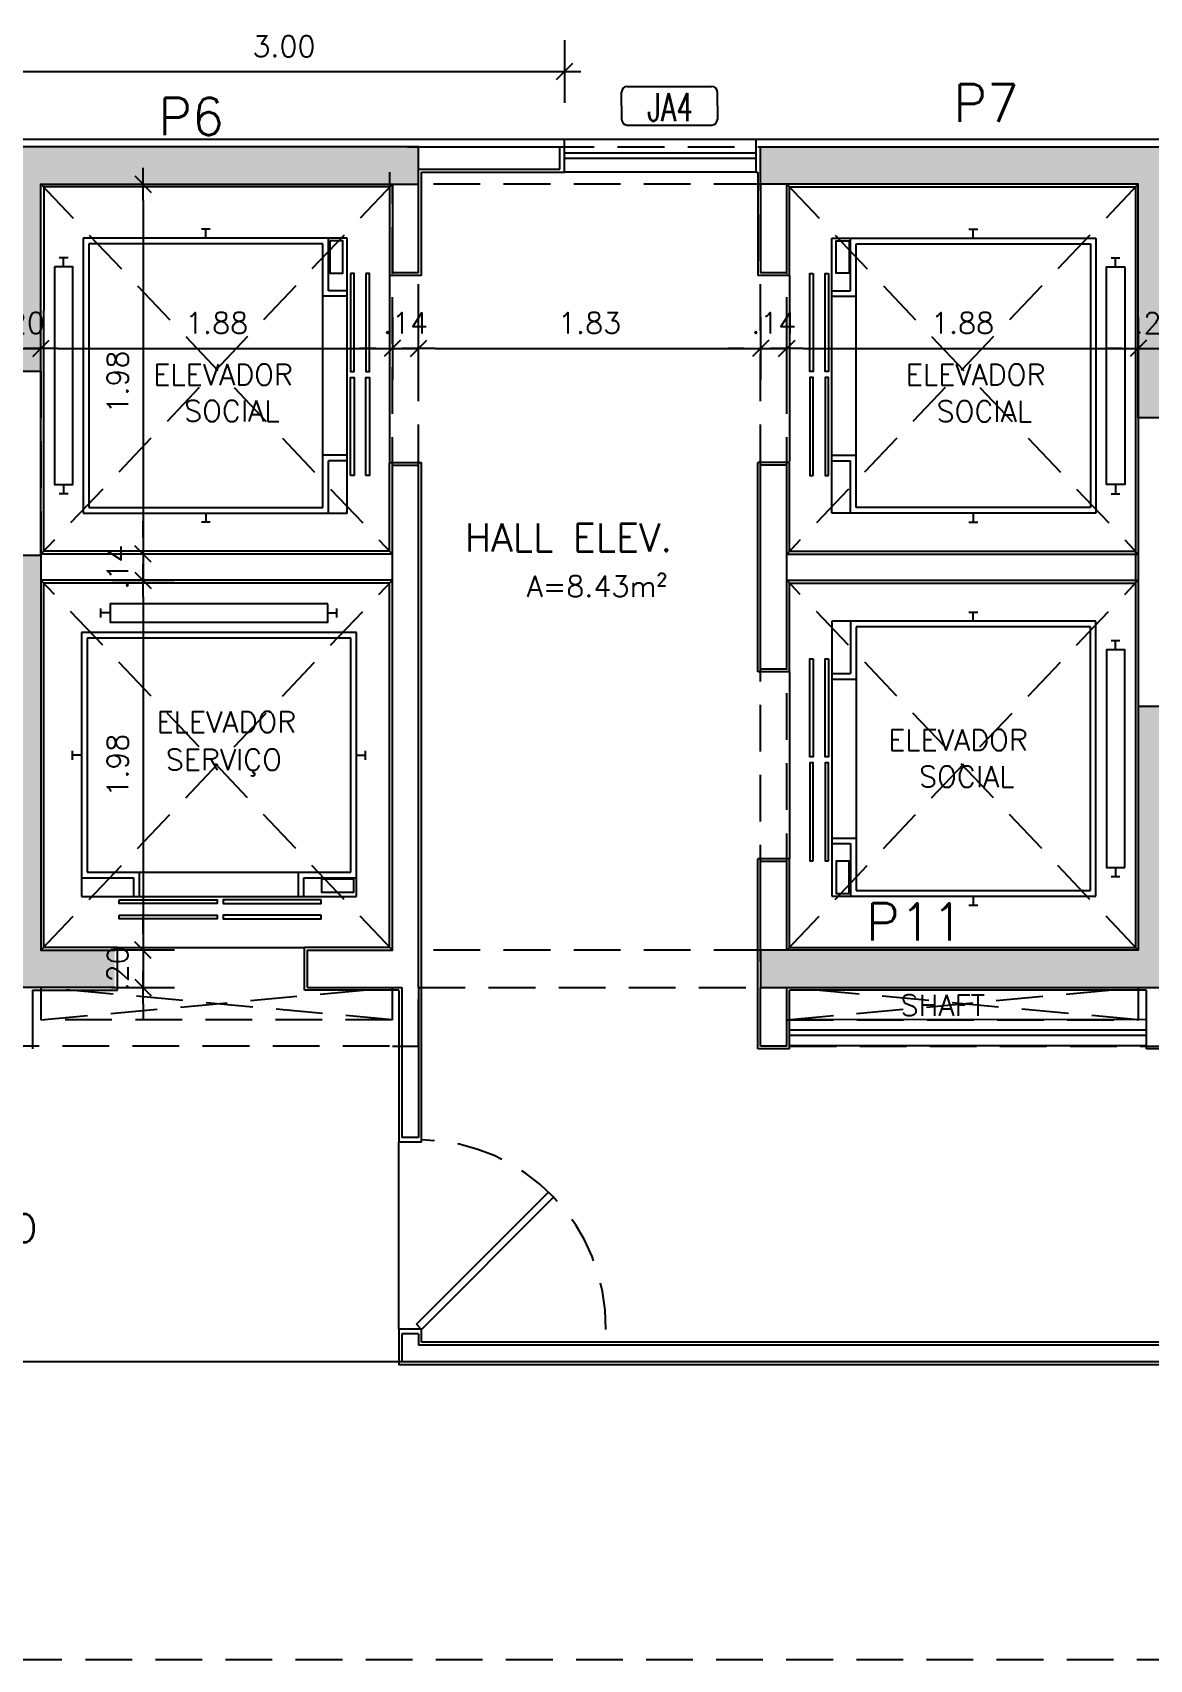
# Model space of a CAD drawing. Header units: millimetres. Extents: x 963.8 to 1035.8, y -131.7 to -87.
# Drawn here: x 1008.16 to 1014.13, y -106.36 to -97.65 of the extents above; entities that cross this region are included whole.
import ezdxf
from ezdxf.enums import TextEntityAlignment as Align

# ---------------------------------------------------------------- set-up
doc = ezdxf.new("R2010")
doc.units = ezdxf.units.MM
doc.linetypes.add('DASHED2', pattern=[0.375, 0.25, -0.125])
doc.linetypes.add('HIDDEN', pattern=[0.375, 0.25, -0.125])
for name, color, linetype in [('COTA', 11, 'Continuous'), ('ESQUADRIA', 2, 'Continuous'), ('ESQUADRIA CT', 2, 'Continuous'), ('HACHURA 1', 8, 'Continuous'), ('HACHURIA', 11, 'Continuous'), ('INDICACOES', 2, 'Continuous'), ('MOBILIA 2', 11, 'Continuous'), ('PAREDE', 7, 'Continuous'), ('PILAR', 21, 'Continuous'), ('PISO', 1, 'Continuous'), ('PROJECAO', 1, 'DASHED2'), ('TEXTO 1', 3, 'Continuous'), ('TEXTO 2', 2, 'Continuous')]:
    doc.layers.add(name, color=color, linetype=linetype)
doc.styles.add('ROMANS', font='romans.shx')
doc.dimstyles.new('Copy of TICK75', dxfattribs={"dimtxt": 0.1125, "dimasz": 0.088, "dimexe": 0.18, "dimexo": 0.0625, "dimgap": 0.079, "dimtad": 1, "dimrnd": 0.005, "dimzin": 4, "dimdsep": 46, "dimtxsty": 'ROMANS', "dimblk1": 'TICK', "dimblk2": 'TICK', "dimsah": 1, "dimcen": 0.09, "dimse1": 1, "dimse2": 1, "dimclrd": 256, "dimclrt": 2, "dimaunit": 1, "dimadec": 0, "dimazin": 0, "dimtfac": 1, "dimtix": 1, "dimtmove": 2, "dimatfit": 3, "dimldrblk": 'TICK', "dimfxl": 1, "dimtolj": 1, "dimtzin": 0, "dimlwd": -1, "dimarcsym": 0})
pattern_1 = [(228.0128, (-931.564318, 111.74923), (-1.42240120861, -1.60020196627), [0.02392047, -2.368135]), (184.9697, (-931.5803205, 111.7314506), (2.13360345143, 0.17779874528), [0.04104835, -4.06378]), (132.5104, (-931.621214, 111.727895), (1.77799870628, -1.95580191047), [0.02894374, -2.865429]), (267.2737, (-931.6905565, 111.683445), (0.17779922796, 3.555998855736), [0.03738035, -3.700648]), (292.8337, (-931.6923345, 111.646107), (-0.889002523885, 2.1336012131), [0.03665438, -3.628786]), (357.2737, (-931.6781105, 111.612325), (-3.555998855736, 0.17779922796), [0.03738035, -3.700648]), (37.6942, (-931.6407725, 111.6105466), (-2.311401460287, -1.77799841499), [0.04943358, -4.893917]), (72.2553, (-931.6016565, 111.6407726), (1.244602489583, 3.911601134423), [0.0466704, -4.620371]), (121.4296, (-931.5874325, 111.685223), (-1.42240036647, 2.3113972812), [0.03750691, -3.713185]), (175.2364, (-931.60699, 111.717227), (1.95579846371, -0.1777983314), [0.04281991, -2.098173]), (222.3974, (-931.6496625, 111.7207826), (-2.133600064207, -1.955797455545), [0.05537546, -5.482176]), (138.8141, (-931.514534, 111.681667), (-1.2445992072, 1.066798359), [0.01890035, -1.871142]), (171.4692, (-931.5287585, 111.694113), (2.31139647169, -0.355600896), [0.03595774, -3.559822]), (225, (-931.56432, 111.69945), (-4e-17, -0.177799879), [0.02514463, -0.2263023]), (203.1986, (-931.576764, 111.720783), (0.8890029978, 0.3556015592), [0.01354087, -1.340542]), (291.8014, (-931.58921, 111.71545), (-0.1778001247, 0.5334003436), [0.01914962, -0.938336]), (30.9638, (-931.5821, 111.69767), (0.5333994368, 0.3556002771), [0.0311024, -1.005641]), (161.5651, (-931.55543, 111.71367), (0.3556001623, -0.1777997356), [0.02249009, -0.539763]), (16.3895, (-931.692334, 111.715449), (1.77800098098, 0.5333988905), [0.03150616, -3.119116]), (70.3462, (-931.662108, 111.724339), (-0.7111980182, -1.9557972342), [0.02643193, -2.616754]), (293.1986, (-931.555428, 111.74923), (-0.3556015592, 0.8890029978), [0.0270816, -1.327004]), (343.6105, (-931.54476, 111.724339), (-1.77800098098, 0.5333988905), [0.03150616, -3.119116]), (339.444, (-931.692334, 111.605213), (-0.8890011035, 0.35559956852), [0.03038245, -1.488739]), (294.7751, (-931.663886, 111.594545), (-0.88899792825, 1.95579909183), [0.02545704, -2.520252]), (66.8014, (-931.55365, 111.57143), (0.3556015592, 0.8890029978), [0.0270816, -1.327004]), (17.354, (-931.542982, 111.596323), (-2.31140012473, -0.71119892729), [0.02980481, -2.950668]), (69.444, (-931.640772, 111.57143), (-0.35559956852, -0.8890011035), [0.01519126, -1.503936]), (101.3099, (-931.56432, 111.57143), (-0.1777991224, 0.7111977223), [0.00906605, -0.89754]), (165.9638, (-931.566096, 111.58032), (0.5334003748, -0.1777996923), [0.03665438, -0.6964335]), (186.009, (-931.6016565, 111.589211), (1.77799737811, 0.1777995848), [0.03396869, -3.362898]), (303.6901, (-931.5821, 111.681667), (-0.177800061, 0.355599657), [0.02564268, -0.6154246]), (353.1572, (-931.5678745, 111.6603306), (3.022601249965, -0.355601592616), [0.04476899, -4.43212]), (60.9454, (-931.523424, 111.654997), (-0.7111983456, -1.24459703276), [0.01830556, -1.812258]), (90, (-931.51453, 111.671), (-0.1778, 0.1778), [0.010668, -0.167132]), (120.2564, (-931.605212, 111.594545), (0.71119849268, -1.24459937227), [0.02470069, -2.445373]), (48.0128, (-931.617658, 111.61588), (1.42240120861, 1.60020196627), [0.04784101, -2.344216]), (0, (-931.58565, 111.65144), (0.1778, 0.1778), [0.046228, -0.131572]), (325.3048, (-931.539426, 111.651441), (-1.77799691937, 1.24460011833), [0.0281127, -2.783151]), (254.0546, (-931.516312, 111.635439), (-0.1778004536, -0.7112016942), [0.02588803, -1.268519]), (207.646, (-931.5234245, 111.6105466), (-3.37819881343, -1.77800111823), [0.04215015, -4.172875]), (175.4261, (-931.5607625, 111.5909886), (-2.31140053233, 0.177799139785), [0.04459203, -4.414606]), (175.4261, (-931.5607625, 111.5909886), (-2.31140053233, 0.177799139785), [0.04459203, -4.414606])]

# ---------------------------------------------------------------- blocks, each defined once
blk = doc.blocks.new('IND ESQUADRIAS')
for p, q in [((-0.2564, 0.103), (-0.2564, 0.1762)), ((-0.2266, 0.206), (0.2266, 0.206)), ((0.2564, 0.103), (0.2564, 0.1762)), ((-0.2564, 0.103), (-0.2564, 0.0298)), ((0.2564, 0.103), (0.2564, 0.0298)), ((-0.2266, 0), (0.2266, 0))]:
    blk.add_line(p, q)
for centre, start, end in [((-0.2266, 0.1762), 90, 180), ((0.2266, 0.1762), 0, 90), ((-0.2266, 0.0298), 180, 270), ((0.2266, 0.0298), 270, 0)]:
    blk.add_arc(centre, 0.0298, start, end)
at = {"linetype": 'ByBlock', "style": 'ROMANS', "width": 0.7}
blk.add_attdef('P01', text='', height=0.15, dxfattribs=at).set_placement((0.0041, -0.0248), align=Align.BOTTOM_CENTER)
blk = doc.blocks.new('TICK')
at = {"layer": 'COTA'}
for p, q in [((0, 1.908), (0, -1.908)), ((-1, 0), (1, 0))]:
    blk.add_line(p, q, dxfattribs=at)
at = {"layer": 'COTA', "color": 2}
blk.add_line((0.5, 0.5), (-0.5, -0.5), dxfattribs=at)
blk = doc.blocks.new('*D125')
at = {"layer": 'COTA'}
blk.add_line((1008.0912, -97.8627), (1010.9152, -97.8627), dxfattribs=at)
at = {"layer": 'Defpoints', "color": 0}
for p in [(1011.0032, -97.8627), (1008.0032, -98.2651), (1011.0032, -98.2251)]:
    blk.add_point(p, dxfattribs=at)
at = {"layer": 'COTA', "xscale": 0.08800000000000001, "yscale": 0.08800000000000001, "zscale": 0.08800000000000001, "rotation": 180}
blk.add_blockref('TICK', (1008.0032, -97.8627), dxfattribs=at)
at = {"layer": 'COTA', "xscale": 0.08800000000000001, "yscale": 0.08800000000000001, "zscale": 0.08800000000000001}
blk.add_blockref('TICK', (1011.0032, -97.8627), dxfattribs=at)
at = {"layer": 'COTA', "color": 2, "insert": (1009.5032, -97.7275), "char_height": 0.1125, "attachment_point": 5, "style": 'ROMANS'}
blk.add_mtext('\\A1;3.00', dxfattribs=at)
blk = doc.blocks.new('*D104')
at = {"layer": 'COTA'}
for p, q in [((1008.7491, -102.4755), (1008.7491, -102.3875)), ((1008.7491, -102.5635), (1008.7491, -102.7635)), ((1008.7491, -102.8515), (1008.7491, -102.9395))]:
    blk.add_line(p, q, dxfattribs=at)
at = {"layer": 'Defpoints', "color": 0}
for p in [(1010.0832, -102.5635), (1008.5982, -102.7635), (1008.7491, -102.7635)]:
    blk.add_point(p, dxfattribs=at)
at = {"layer": 'COTA', "xscale": 0.08800000000000001, "yscale": 0.08800000000000001, "zscale": 0.08800000000000001}
for p, rotation in [((1008.7491, -102.5635), 270), ((1008.7491, -102.7635), 90)]:
    blk.add_blockref('TICK', p, dxfattribs=dict(at, rotation=rotation))
at = {"layer": 'COTA', "color": 2, "insert": (1008.6138, -102.6635), "char_height": 0.1125, "attachment_point": 5, "rotation": 90, "style": 'ROMANS'}
blk.add_mtext('\\A1;.20', dxfattribs=at)
blk = doc.blocks.new('*D103')
at = {"layer": 'COTA'}
blk.add_line((1008.7491, -100.6723), (1008.7491, -102.4755), dxfattribs=at)
at = {"layer": 'Defpoints', "color": 0}
for p in [(1010.0832, -100.5843), (1008.7491, -102.5635), (1010.0832, -102.5635)]:
    blk.add_point(p, dxfattribs=at)
at = {"layer": 'COTA', "xscale": 0.08800000000000001, "yscale": 0.08800000000000001, "zscale": 0.08800000000000001}
for p, rotation in [((1008.7491, -100.5843), 90), ((1008.7491, -102.5635), 270)]:
    blk.add_blockref('TICK', p, dxfattribs=dict(at, rotation=rotation))
at = {"layer": 'COTA', "color": 2, "insert": (1008.6138, -101.5739), "char_height": 0.1125, "attachment_point": 5, "rotation": 90, "style": 'ROMANS'}
blk.add_mtext('\\A1;1.98', dxfattribs=at)
blk = doc.blocks.new('*D102')
at = {"layer": 'COTA'}
for p, q in [((1008.7491, -100.3563), (1008.7491, -100.2683)), ((1008.7491, -100.4443), (1008.7491, -100.5843)), ((1008.7491, -100.6723), (1008.7491, -100.7603))]:
    blk.add_line(p, q, dxfattribs=at)
at = {"layer": 'Defpoints', "color": 0}
for p in [(1008.2032, -100.4443), (1008.7491, -100.5843), (1010.0832, -100.5843)]:
    blk.add_point(p, dxfattribs=at)
at = {"layer": 'COTA', "xscale": 0.08800000000000001, "yscale": 0.08800000000000001, "zscale": 0.08800000000000001}
for p, rotation in [((1008.7491, -100.4443), 270), ((1008.7491, -100.5843), 90)]:
    blk.add_blockref('TICK', p, dxfattribs=dict(at, rotation=rotation))
at = {"layer": 'COTA', "color": 2, "insert": (1008.6138, -100.5143), "char_height": 0.1125, "attachment_point": 5, "rotation": 90, "style": 'ROMANS'}
blk.add_mtext('\\A1;.14', dxfattribs=at)
blk = doc.blocks.new('*D43')
at = {"layer": 'COTA'}
blk.add_line((1008.7491, -98.5531), (1008.7491, -100.3563), dxfattribs=at)
at = {"layer": 'Defpoints', "color": 0}
for p in [(1008.2032, -98.4651), (1008.2032, -100.4443), (1008.7491, -100.4443)]:
    blk.add_point(p, dxfattribs=at)
at = {"layer": 'COTA', "xscale": 0.08800000000000001, "yscale": 0.08800000000000001, "zscale": 0.08800000000000001}
for p, rotation in [((1008.7491, -98.4651), 90), ((1008.7491, -100.4443), 270)]:
    blk.add_blockref('TICK', p, dxfattribs=dict(at, rotation=rotation))
at = {"layer": 'COTA', "color": 2, "insert": (1008.6138, -99.5241), "char_height": 0.1125, "attachment_point": 5, "rotation": 90, "style": 'ROMANS'}
blk.add_mtext('\\A1;1.98', dxfattribs=at)
blk = doc.blocks.new('*D82')
at = {"layer": 'COTA'}
for p, q in [((1013.9852, -99.3439), (1013.8972, -99.3439)), ((1014.0732, -99.3439), (1014.2732, -99.3439)), ((1014.3612, -99.3439), (1014.4492, -99.3439))]:
    blk.add_line(p, q, dxfattribs=at)
at = {"layer": 'Defpoints', "color": 0}
for p in [(1014.2732, -98.2651), (1014.0732, -98.4651), (1014.2732, -99.3439)]:
    blk.add_point(p, dxfattribs=at)
at = {"layer": 'COTA', "xscale": 0.08800000000000001, "yscale": 0.08800000000000001, "zscale": 0.08800000000000001}
blk.add_blockref('TICK', (1014.0732, -99.3439), dxfattribs=at)
at = {"layer": 'COTA', "xscale": 0.08800000000000001, "yscale": 0.08800000000000001, "zscale": 0.08800000000000001, "rotation": 180}
blk.add_blockref('TICK', (1014.2732, -99.3439), dxfattribs=at)
at = {"layer": 'COTA', "color": 2, "insert": (1014.1732, -99.2086), "char_height": 0.1125, "attachment_point": 5, "style": 'ROMANS'}
blk.add_mtext('\\A1;.20', dxfattribs=at)
blk = doc.blocks.new('*D81')
at = {"layer": 'COTA'}
blk.add_line((1012.2812, -99.3439), (1013.9852, -99.3439), dxfattribs=at)
at = {"layer": 'Defpoints', "color": 0}
for p in [(1014.0732, -98.4651), (1012.1932, -98.9393), (1014.0732, -99.3439)]:
    blk.add_point(p, dxfattribs=at)
at = {"layer": 'COTA', "xscale": 0.08800000000000001, "yscale": 0.08800000000000001, "zscale": 0.08800000000000001, "rotation": 180}
blk.add_blockref('TICK', (1012.1932, -99.3439), dxfattribs=at)
at = {"layer": 'COTA', "xscale": 0.08800000000000001, "yscale": 0.08800000000000001, "zscale": 0.08800000000000001}
blk.add_blockref('TICK', (1014.0732, -99.3439), dxfattribs=at)
at = {"layer": 'COTA', "color": 2, "insert": (1013.1332, -99.2086), "char_height": 0.1125, "attachment_point": 5, "style": 'ROMANS'}
blk.add_mtext('\\A1;1.88', dxfattribs=at)
blk = doc.blocks.new('*D80')
at = {"layer": 'COTA'}
for p, q in [((1011.9652, -99.3439), (1011.8772, -99.3439)), ((1012.0532, -99.3439), (1012.1932, -99.3439)), ((1012.2812, -99.3439), (1012.3692, -99.3439))]:
    blk.add_line(p, q, dxfattribs=at)
at = {"layer": 'Defpoints', "color": 0}
for p in [(1012.0532, -98.9393), (1012.1932, -98.9393), (1012.1932, -99.3439)]:
    blk.add_point(p, dxfattribs=at)
at = {"layer": 'COTA', "xscale": 0.08800000000000001, "yscale": 0.08800000000000001, "zscale": 0.08800000000000001}
blk.add_blockref('TICK', (1012.0532, -99.3439), dxfattribs=at)
at = {"layer": 'COTA', "xscale": 0.08800000000000001, "yscale": 0.08800000000000001, "zscale": 0.08800000000000001, "rotation": 180}
blk.add_blockref('TICK', (1012.1932, -99.3439), dxfattribs=at)
at = {"layer": 'COTA', "color": 2, "insert": (1012.1232, -99.2086), "char_height": 0.1125, "attachment_point": 5, "style": 'ROMANS'}
blk.add_mtext('\\A1;.14', dxfattribs=at)
blk = doc.blocks.new('*D79')
at = {"layer": 'COTA'}
blk.add_line((1010.3112, -99.3439), (1011.9652, -99.3439), dxfattribs=at)
at = {"layer": 'Defpoints', "color": 0}
for p in [(1010.2232, -98.9393), (1012.0532, -98.9393), (1012.0532, -99.3439)]:
    blk.add_point(p, dxfattribs=at)
at = {"layer": 'COTA', "xscale": 0.08800000000000001, "yscale": 0.08800000000000001, "zscale": 0.08800000000000001, "rotation": 180}
blk.add_blockref('TICK', (1010.2232, -99.3439), dxfattribs=at)
at = {"layer": 'COTA', "xscale": 0.08800000000000001, "yscale": 0.08800000000000001, "zscale": 0.08800000000000001}
blk.add_blockref('TICK', (1012.0532, -99.3439), dxfattribs=at)
at = {"layer": 'COTA', "color": 2, "insert": (1011.1382, -99.2086), "char_height": 0.1125, "attachment_point": 5, "style": 'ROMANS'}
blk.add_mtext('\\A1;1.83', dxfattribs=at)
blk = doc.blocks.new('*D78')
at = {"layer": 'COTA'}
for p, q in [((1009.9952, -99.3439), (1009.9072, -99.3439)), ((1010.0832, -99.3439), (1010.2232, -99.3439)), ((1010.3112, -99.3439), (1010.3992, -99.3439))]:
    blk.add_line(p, q, dxfattribs=at)
at = {"layer": 'Defpoints', "color": 0}
for p in [(1010.0832, -98.9393), (1010.2232, -98.9393), (1010.2232, -99.3439)]:
    blk.add_point(p, dxfattribs=at)
at = {"layer": 'COTA', "xscale": 0.08800000000000001, "yscale": 0.08800000000000001, "zscale": 0.08800000000000001}
blk.add_blockref('TICK', (1010.0832, -99.3439), dxfattribs=at)
at = {"layer": 'COTA', "xscale": 0.08800000000000001, "yscale": 0.08800000000000001, "zscale": 0.08800000000000001, "rotation": 180}
blk.add_blockref('TICK', (1010.2232, -99.3439), dxfattribs=at)
at = {"layer": 'COTA', "color": 2, "insert": (1010.1532, -99.2086), "char_height": 0.1125, "attachment_point": 5, "style": 'ROMANS'}
blk.add_mtext('\\A1;.14', dxfattribs=at)
blk = doc.blocks.new('*D77')
at = {"layer": 'COTA'}
blk.add_line((1008.2912, -99.3439), (1009.9952, -99.3439), dxfattribs=at)
at = {"layer": 'Defpoints', "color": 0}
for p in [(1008.2032, -98.4651), (1010.0832, -98.9393), (1010.0832, -99.3439)]:
    blk.add_point(p, dxfattribs=at)
at = {"layer": 'COTA', "xscale": 0.08800000000000001, "yscale": 0.08800000000000001, "zscale": 0.08800000000000001, "rotation": 180}
blk.add_blockref('TICK', (1008.2032, -99.3439), dxfattribs=at)
at = {"layer": 'COTA', "xscale": 0.08800000000000001, "yscale": 0.08800000000000001, "zscale": 0.08800000000000001}
blk.add_blockref('TICK', (1010.0832, -99.3439), dxfattribs=at)
at = {"layer": 'COTA', "color": 2, "insert": (1009.1432, -99.2086), "char_height": 0.1125, "attachment_point": 5, "style": 'ROMANS'}
blk.add_mtext('\\A1;1.88', dxfattribs=at)
blk = doc.blocks.new('*D76')
at = {"layer": 'COTA'}
for p, q in [((1007.9152, -99.3439), (1007.8272, -99.3439)), ((1008.0032, -99.3439), (1008.2032, -99.3439)), ((1008.2912, -99.3439), (1008.3792, -99.3439))]:
    blk.add_line(p, q, dxfattribs=at)
at = {"layer": 'Defpoints', "color": 0}
for p in [(1008.0032, -98.2651), (1008.2032, -98.4651), (1008.2032, -99.3439)]:
    blk.add_point(p, dxfattribs=at)
at = {"layer": 'COTA', "xscale": 0.08800000000000001, "yscale": 0.08800000000000001, "zscale": 0.08800000000000001}
blk.add_blockref('TICK', (1008.0032, -99.3439), dxfattribs=at)
at = {"layer": 'COTA', "xscale": 0.08800000000000001, "yscale": 0.08800000000000001, "zscale": 0.08800000000000001, "rotation": 180}
blk.add_blockref('TICK', (1008.2032, -99.3439), dxfattribs=at)
at = {"layer": 'COTA', "color": 2, "insert": (1008.1032, -99.2086), "char_height": 0.1125, "attachment_point": 5, "style": 'ROMANS'}
blk.add_mtext('\\A1;.20', dxfattribs=at)
blk = doc.blocks.new('ELEVADOR')
for p, q in [((-0.7292, -0.1685), (-0.7292, -0.2685)), ((0.7419, -0.1685), (-0.7292, -0.1685)), ((-0.4486, -0.1685), (-0.4486, -0.2685)), ((-0.4186, -0.1685), (-0.4186, -0.2985)), ((0.4314, -0.1685), (0.4314, -0.2985)), ((0.4614, -0.1685), (0.4614, -0.2685)), ((0.7419, -0.2685), (0.7419, -0.1685)), ((-0.7292, -0.2685), (-0.7292, -1.5808)), ((-0.4486, -0.2685), (-0.7292, -0.2685)), ((-0.6992, -0.2985), (-0.6992, -1.5508)), ((0.7119, -0.2985), (-0.6992, -0.2985)), ((0.7419, -0.2685), (0.4614, -0.2685)), ((0.7119, -1.5508), (0.7119, -0.2985)), ((0.7419, -1.5808), (0.7419, -0.2685)), ((-0.7778, -0.901), (-0.7778, -0.9483)), ((-0.7292, -0.9246), (-0.7778, -0.9246)), ((0.7419, -0.9246), (0.7905, -0.9246)), ((0.7905, -0.901), (0.7905, -0.9483)), ((-0.6992, -1.5508), (0.7119, -1.5508)), ((-0.7292, -1.5808), (0.7419, -1.5808)), ((-0.6247, -1.6622), (-0.6247, -1.7094)), ((-0.5761, -1.6858), (-0.6247, -1.6858)), ((0.5889, -1.6858), (0.6375, -1.6858)), ((0.6375, -1.6622), (0.6375, -1.7094))]:
    blk.add_line(p, q)
for points in [[(-0.5399, -0.0683), (-0.0155, -0.0683), (-0.0155, -0.05), (-0.5399, -0.05)], [(0.5399, -0.0683), (0.0155, -0.0683), (0.0155, -0.05), (0.5399, -0.05)], [(-0.5399, -0.1504), (-0.0155, -0.1504), (-0.0155, -0.1321), (-0.5399, -0.1321)], [(0.5399, -0.1504), (0.0155, -0.1504), (0.0155, -0.1321), (0.5399, -0.1321)], [(-0.7147, -0.2608), (-0.5425, -0.2608), (-0.5425, -0.1913), (-0.7147, -0.1913)], [(-0.5761, -1.7348), (0.5889, -1.7348), (0.5889, -1.6367), (-0.5761, -1.6367)]]:
    blk.add_lwpolyline(points, close=True)
blk = doc.blocks.new('P100')
at = {"layer": 'ESQUADRIA CT'}
for p, q in [((-0.7345, 0.6795), (-0.707, 0.707)), ((-0.707, 0.707), (0, 0)), ((-0.0275, -0.0275), (-0.7345, 0.6795)), ((0, 0), (-0.0275, -0.0275))]:
    blk.add_line(p, q, dxfattribs=at)
at = {"layer": 'ESQUADRIA CT', "color": 1, "linetype": 'HIDDEN'}
blk.add_arc((-0.0137, -0.0137), 1, 89.2122, 179.2122, dxfattribs=at)
blk = doc.blocks.new('ESTRUTURA(20-03-2019)')
at = {"layer": 'HACHURA 1'}
h = blk.add_hatch(dxfattribs=at)
h.set_pattern_fill('GRAVEL', color=256, scale=0.007, style=0)
h.set_pattern_definition(pattern_1)
h.paths.add_polyline_path([(-11.01, 13.1716), (-13.23, 13.1716), (-13.23, 11.9716), (-13.03, 11.9716), (-13.03, 12.9716), (-11.01, 12.9716)])
h.paths.add_polyline_path([(-13.276, 12.3125), (-12.984, 12.3125), (-12.984, 12.1438), (-13.276, 12.1438)], flags=9)
h = blk.add_hatch(dxfattribs=at)
h.set_pattern_fill('GRAVEL', color=256, scale=0.007, style=0)
h.set_pattern_definition(pattern_1)
h.paths.add_polyline_path([(-6.96, 13.1716), (-9.18, 13.1716), (-9.18, 12.9716), (-7.16, 12.9716), (-7.1597, 11.7216), (-6.96, 11.7216), (-6.96, 11.9716)])
h.paths.add_polyline_path([(-7.206, 12.3125), (-6.914, 12.3125), (-6.914, 12.1438), (-7.206, 12.1438)], flags=9)
h = blk.add_hatch(dxfattribs=at)
h.set_pattern_fill('GRAVEL', color=256, scale=0.007, style=0)
h.set_pattern_definition(pattern_1)
h.paths.add_polyline_path([(-12.635, 8.8733), (-13.03, 8.8733), (-13.03, 9.8733), (-13.23, 9.8733), (-13.23, 8.6733), (-12.635, 8.6733)])
h.paths.add_polyline_path([(-13.03, 10.9866), (-13.23, 10.9866), (-13.23, 9.8733), (-13.03, 9.8733)])
h.paths.add_polyline_path([(-12.7037, 8.6273), (-12.7037, 8.9193), (-12.535, 8.9193), (-12.535, 8.6273)], flags=9)
h = blk.add_hatch(dxfattribs=at)
h.set_pattern_fill('GRAVEL', color=256, scale=0.007, style=0)
h.set_pattern_definition(pattern_1)
h.paths.add_polyline_path([(-6.96, 10.1766), (-7.1597, 10.1766), (-7.16, 8.8733), (-9.18, 8.8733), (-9.18, 8.6733), (-6.96, 8.6733)])
at = {"layer": 'PILAR'}
for points in [[(-13.23, 13.1716), (-13.23, 11.9716), (-13.03, 11.9716), (-13.03, 12.9716), (-11.01, 12.9716), (-11.01, 13.1716), (-13.23, 13.1716)], [(-6.96, 13.1716), (-6.96, 11.7216), (-7.1597, 11.7216), (-7.16, 12.9716), (-9.18, 12.9716), (-9.18, 13.1716), (-6.96, 13.1716)], [(-13.23, 8.6733), (-13.23, 10.9866), (-13.03, 10.9866), (-13.03, 8.8733), (-12.635, 8.8733)], [(-6.96, 8.6733), (-6.96, 10.1766), (-7.1597, 10.1766), (-7.16, 8.8733), (-9.18, 8.8733), (-9.18, 8.6733), (-6.96, 8.6733)], [(-12.635, 8.6733), (-13.23, 8.6733)]]:
    blk.add_lwpolyline(points, dxfattribs=at)
at = {"layer": 'PROJECAO', "color": 11}
for p, q in [((-11.07, 13.1716), (-9.18, 13.1716)), ((-13.03, 12.9716), (-11.15, 10.9925)), ((-11.15, 12.9716), (-13.03, 10.9925)), ((-11.15, 10.9925), (-11.15, 12.9716)), ((-9.18, 12.9716), (-11.01, 12.9716)), ((-11.01, 8.8116), (-11.01, 12.9716)), ((-9.18, 8.8116), (-9.18, 12.9716)), ((-9.04, 10.9925), (-9.04, 12.9716)), ((-7.16, 12.9716), (-9.04, 10.9925)), ((-9.04, 12.9716), (-7.16, 10.9925)), ((-13.03, 11.9716), (-13.03, 9.8733)), ((-7.16, 11.9716), (-7.1597, 10.1766)), ((-11.15, 10.9925), (-13.03, 10.9925)), ((-9.04, 10.9925), (-7.16, 10.9925)), ((-11.15, 10.8525), (-13.03, 10.8525)), ((-13.03, 8.8733), (-11.15, 10.8525)), ((-11.15, 8.8733), (-13.03, 10.8525)), ((-11.15, 8.8733), (-11.15, 10.8525)), ((-9.04, 8.8733), (-9.04, 10.8525)), ((-9.04, 10.8525), (-7.16, 10.8525)), ((-7.16, 8.8733), (-9.04, 10.8525)), ((-9.04, 8.8733), (-7.16, 10.8525)), ((-9.18, 8.8733), (-11.01, 8.8733)), ((-13.03, 8.6733), (-13.03, 8.5)), ((-13.03, 8.5), (-11.15, 8.6733)), ((-11.15, 8.5), (-13.03, 8.6733)), ((-11.15, 8.5), (-11.15, 8.6733)), ((-11.01, 8.6733), (-9.18, 8.6733)), ((-11.01, 8.36), (-11.01, 8.6733)), ((-9.18, 8.36), (-9.18, 8.6733)), ((-9.04, 8.5), (-9.04, 8.6733)), ((-7.16, 8.5), (-9.04, 8.6733)), ((-9.04, 8.5), (-7.16, 8.6733)), ((-7.16, 8.6733), (-7.16, 8.5)), ((-11.15, 8.5), (-13.03, 8.5)), ((-9.04, 8.5), (-7.16, 8.5)), ((-11.165, 8.36), (-13.2262, 8.36)), ((-11.15, 8.36), (-11.01, 8.36)), ((-9.04, 8.36), (-9.18, 8.36)), ((-9.025, 8.36), (-6.9638, 8.36))]:
    blk.add_line(p, q, dxfattribs=at)

msp = doc.modelspace()

# ---------------------------------------------------------------- linework, layer by layer
at = {"layer": 'ESQUADRIA', "color": 1}
for p, q in [((1012.0282, -98.2251), (1011.0032, -98.2251)), ((1012.0282, -98.4001), (1011.0032, -98.4001)), ((1014.1182, -102.9368), (1012.2082, -102.9353)), ((1014.1182, -103.0761), (1012.2082, -103.0746))]:
    msp.add_line(p, q, dxfattribs=at)
at = {"layer": 'ESQUADRIA'}
for p, q in [((1012.0282, -98.2985), (1011.0032, -98.2985)), ((1012.0282, -98.3285), (1011.0032, -98.3285)), ((1010.0832, -100.4443), (1008.2032, -100.4443)), ((1012.1932, -100.4443), (1014.0732, -100.4443)), ((1010.0832, -100.5843), (1008.2032, -100.5843)), ((1012.1932, -100.5843), (1014.0732, -100.5843)), ((1012.2082, -102.9892), (1014.1182, -102.9892)), ((1012.2082, -103.0192), (1014.1182, -103.0192))]:
    msp.add_line(p, q, dxfattribs=at)
at = {"layer": 'HACHURIA'}
for p, q in [((1011.0032, -98.2251), (1005.9132, -98.2251)), ((1011.0032, -98.4001), (1011.0032, -98.2251)), ((1014.4382, -98.2251), (1012.0282, -98.2251)), ((1012.0282, -98.2251), (1012.0282, -98.4001)), ((1010.0682, -98.4001), (1010.0682, -98.9543)), ((1010.2382, -98.9543), (1010.2382, -98.4001)), ((1010.2382, -98.4001), (1011.0032, -98.4001)), ((1012.0282, -98.4001), (1012.0382, -98.4001)), ((1012.0382, -98.4001), (1012.0382, -98.9543)), ((1008.2182, -98.4793), (1008.2182, -99.1401)), ((1010.0682, -98.4793), (1008.2182, -98.4793)), ((1012.2082, -98.4793), (1014.0584, -98.4793)), ((1012.2082, -98.9543), (1012.2082, -98.4793)), ((1014.0584, -98.4793), (1014.0584, -102.5493)), ((1010.2382, -98.9543), (1010.0682, -98.9543)), ((1012.2082, -98.9543), (1012.0382, -98.9543)), ((1008.2182, -100.4293), (1008.2182, -99.1401)), ((1010.0682, -99.9543), (1010.2382, -99.9543)), ((1010.0682, -100.4293), (1010.0682, -99.9543)), ((1010.2382, -101.0743), (1010.2382, -99.9543)), ((1012.2082, -99.9543), (1012.0382, -99.9543)), ((1012.0382, -101.0743), (1012.0382, -99.9543)), ((1012.2082, -100.4293), (1012.2082, -99.9543)), ((1010.0682, -100.4293), (1008.2182, -100.4293)), ((1012.2082, -100.4293), (1014.0582, -100.4293)), ((1010.0682, -100.5993), (1008.2182, -100.5993)), ((1008.2182, -102.5493), (1008.2182, -100.5993)), ((1010.0682, -102.5493), (1010.0682, -100.5993)), ((1012.2082, -100.5993), (1014.0582, -100.5993)), ((1012.2082, -101.0743), (1012.2082, -100.5993)), ((1010.2382, -103.5918), (1010.2382, -101.0743)), ((1012.2082, -101.0743), (1012.0382, -101.0743)), ((1012.2082, -102.0743), (1012.0382, -102.0743)), ((1012.0382, -103.0918), (1012.0382, -102.0743)), ((1012.2082, -102.5493), (1012.2082, -102.0743)), ((1008.6132, -102.5493), (1008.2182, -102.5493)), ((1008.6132, -102.7785), (1008.6132, -102.5493)), ((1009.6132, -102.7785), (1009.6132, -102.5493)), ((1010.0682, -102.5493), (1009.6132, -102.5493)), ((1012.2082, -102.5493), (1014.0584, -102.5493)), ((1008.1582, -102.7785), (1008.6132, -102.7785)), ((1008.1582, -102.7785), (1008.1582, -103.0918)), ((1010.1182, -102.7785), (1009.6132, -102.7785)), ((1010.1182, -102.7785), (1010.1182, -103.5918)), ((1012.2082, -103.0918), (1012.2082, -102.7785)), ((1014.1182, -102.7785), (1012.2082, -102.7785)), ((1014.1182, -103.0918), (1014.1182, -102.7785)), ((1012.2082, -103.0918), (1012.0382, -103.0918)), ((1014.2882, -103.0918), (1014.1182, -103.0918)), ((1010.2382, -103.5918), (1010.1182, -103.5918)), ((1010.1182, -104.5918), (1010.1182, -104.7818)), ((1010.2382, -104.5918), (1010.1182, -104.5918)), ((1010.2382, -104.6618), (1010.2382, -104.5918)), ((1020.4682, -104.6618), (1010.2382, -104.6618)), ((1020.4432, -104.7818), (1010.1182, -104.7818))]:
    msp.add_line(p, q, dxfattribs=at)
at = {"layer": 'PAREDE'}
for p, q in [((1010.1632, -98.2651), (1010.9782, -98.2651)), ((1010.9782, -98.3851), (1010.9782, -98.2651)), ((1010.2232, -98.3851), (1010.9782, -98.3851)), ((1010.0832, -98.4651), (1010.0832, -98.9393)), ((1010.2232, -98.9393), (1010.2232, -98.4651)), ((1012.0532, -98.4651), (1012.0532, -98.9393)), ((1012.1932, -98.9393), (1012.1932, -98.4651)), ((1010.2232, -98.9393), (1010.0832, -98.9393)), ((1012.1932, -98.9393), (1012.0532, -98.9393)), ((1008.2032, -100.4501), (1008.2032, -99.4651)), ((1014.0734, -99.4651), (1014.0734, -101.2601)), ((1010.0832, -99.9693), (1010.2232, -99.9693)), ((1010.2232, -102.7635), (1010.2232, -99.9693)), ((1012.1932, -99.9693), (1012.0532, -99.9693)), ((1012.0532, -101.0593), (1012.0532, -99.9693)), ((1012.1932, -101.0593), (1012.1932, -99.9693)), ((1010.0832, -102.5635), (1010.0832, -100.5843)), ((1012.1932, -101.0593), (1012.0532, -101.0593)), ((1012.1932, -102.0893), (1012.0532, -102.0893)), ((1012.0532, -102.6251), (1012.0532, -102.0893)), ((1012.1932, -102.5635), (1012.1932, -102.0893)), ((1009.6282, -102.7635), (1010.1332, -102.7635)), ((1010.1332, -102.7635), (1010.1332, -103.5668)), ((1010.2232, -102.7635), (1010.2232, -103.5668)), ((1012.0532, -103.0768), (1012.0532, -102.7635)), ((1012.1932, -103.0768), (1012.1932, -102.7635)), ((1012.1932, -103.0768), (1012.0532, -103.0768)), ((1010.2232, -103.5668), (1010.1332, -103.5668)), ((1010.1332, -104.6168), (1010.1332, -104.7668)), ((1010.2232, -104.6168), (1010.1332, -104.6168)), ((1010.2232, -104.6168), (1010.2232, -104.6768)), ((1020.4832, -104.6768), (1010.2232, -104.6768)), ((1020.4832, -104.7668), (1010.1332, -104.7668))]:
    msp.add_line(p, q, dxfattribs=at)
msp.add_lwpolyline([(1009.6282, -102.7635), (1009.6282, -102.5635), (1010.0832, -102.5635), (1010.0832, -99.9693)], dxfattribs=at)
at = {"layer": 'PISO'}
for p, q in [((1010.068, -98.9543), (1010.068, -99.9485)), ((1012.2082, -98.9543), (1012.2082, -99.9485)), ((1012.2082, -101.0743), (1012.2082, -102.0743)), ((1008.6132, -102.5493), (1009.6132, -102.5493)), ((1010.1182, -104.5918), (1010.1182, -103.5918)), ((1010.1332, -104.7668), (1004.1732, -104.7668))]:
    msp.add_line(p, q, dxfattribs=at)
at = {"layer": 'PROJECAO', "color": 11}
for p, q in [((1008.2032, -99.4651), (1008.2032, -101.5635)), ((1014.0732, -99.4651), (1014.0732, -101.5635)), ((1010.0832, -100.4443), (1008.2032, -100.4443)), ((1012.1932, -100.4443), (1014.0732, -100.4443)), ((1010.0832, -100.5843), (1008.2032, -100.5843)), ((1012.1932, -100.5843), (1014.0732, -100.5843))]:
    msp.add_line(p, q, dxfattribs=at)
at = {"layer": 'PROJECAO', "color": 3}
msp.add_line((969.4406, -106.3588), (1028.227, -106.3588), dxfattribs=at)

# ---------------------------------------------------------------- block references
at = {"layer": 'ESQUADRIA', "rotation": 270}
msp.add_blockref('P100', (1010.2388, -104.5924), dxfattribs=at)
at = {"layer": 'INDICACOES'}
msp.add_blockref('IND ESQUADRIAS', (1011.5656, -98.1484), dxfattribs=at).add_auto_attribs({'P01': 'JA4'})
at = {"layer": 'MOBILIA 2'}
for p, rotation in [((1010.0102, -99.4836), 270), ((1009.1617, -102.4453), 180), ((1012.2661, -101.545), 90)]:
    msp.add_blockref('ELEVADOR', p, dxfattribs=dict(at, rotation=rotation))
at = {"layer": 'MOBILIA 2', "xscale": -1, "rotation": 90}
msp.add_blockref('ELEVADOR', (1012.2661, -99.4836), dxfattribs=at)
at = {"layer": 'PAREDE'}
msp.add_blockref('ESTRUTURA(20-03-2019)', (1021.2332, -111.4368), dxfattribs=at)

# ---------------------------------------------------------------- texts
at = {"layer": 'TEXTO 1', "color": 7, "style": 'ROMANS'}
for s, p in [('P7', (1013.0842, -98.1306)), ('P6', (1008.831, -98.2027)), ('P11', (1012.6173, -102.5125))]:
    msp.add_text(s, height=0.2, dxfattribs=at).set_placement(p)
at = {"layer": 'TEXTO 1', "style": 'ROMANS'}
for s, p in [('HALL ELEV.', (1010.4693, -100.4304)), ('HALL SERVIÇO', (1006.7773, -104.1264))]:
    msp.add_text(s, height=0.15, dxfattribs=at).set_placement(p)
at = {"layer": 'TEXTO 2', "style": 'ROMANS'}
for s, p in [('ELEVADOR', (1008.8037, -99.5397)), ('ELEVADOR', (1012.8291, -99.5409)), ('SOCIAL', (1008.9689, -99.7354)), ('SOCIAL', (1012.9943, -99.7366)), ('A=8.43m²', (1010.8015, -100.673)), ('ELEVADOR', (1008.821, -101.3988)), ('ELEVADOR', (1012.7351, -101.4959)), ('SERVIÇO', (1008.8708, -101.6005)), ('SOCIAL', (1012.9003, -101.6916)), ('SHAFT', (1012.8008, -102.9144))]:
    msp.add_text(s, height=0.1125, dxfattribs=at).set_placement(p)

# ---------------------------------------------------------------- dimensions: what is measured, and where the dimension line sits
at = {"layer": 'COTA'}
for base, p1, p2, picture, middle in [((1011.0032, -97.8627), (1008.0032, -98.2651), (1011.0032, -98.2251), '*D125', (1009.5032, -97.7275)), ((1008.2032, -99.3439), (1008.0032, -98.2651), (1008.2032, -98.4651), '*D76', (1008.1032, -99.2086)), ((1014.2732, -99.3439), (1014.0732, -98.4651), (1014.2732, -98.2651), '*D82', (1014.1732, -99.2086)), ((1010.0832, -99.3439), (1008.2032, -98.4651), (1010.0832, -98.9393), '*D77', (1009.1432, -99.2086)), ((1014.0732, -99.3439), (1012.1932, -98.9393), (1014.0732, -98.4651), '*D81', (1013.1332, -99.2086)), ((1010.2232, -99.3439), (1010.0832, -98.9393), (1010.2232, -98.9393), '*D78', (1010.1532, -99.2086)), ((1012.0532, -99.3439), (1010.2232, -98.9393), (1012.0532, -98.9393), '*D79', (1011.1382, -99.2086)), ((1012.1932, -99.3439), (1012.0532, -98.9393), (1012.1932, -98.9393), '*D80', (1012.1232, -99.2086))]:
    dim = msp.add_linear_dim(base=base, p1=p1, p2=p2, dimstyle='Copy of TICK75', dxfattribs=at)
    dim.commit()
    dim.dimension.update_dxf_attribs({"geometry": picture, "text_midpoint": middle})
dim = msp.add_linear_dim(base=(1008.7491, -100.4443), p1=(1008.2032, -98.4651), p2=(1008.2032, -100.4443), angle=90, dimstyle='Copy of TICK75', dxfattribs=at)
dim.commit()
dim.dimension.update_dxf_attribs({"geometry": '*D43', "text_midpoint": (1008.6138, -99.5241), "dimtype": 128})
for base, p1, p2, picture, middle in [((1008.7491, -100.5843), (1008.2032, -100.4443), (1010.0832, -100.5843), '*D102', (1008.6138, -100.5143)), ((1008.7491, -102.5635), (1010.0832, -100.5843), (1010.0832, -102.5635), '*D103', (1008.6138, -101.5739)), ((1008.7491, -102.7635), (1010.0832, -102.5635), (1008.5982, -102.7635), '*D104', (1008.6138, -102.6635))]:
    dim = msp.add_linear_dim(base=base, p1=p1, p2=p2, angle=90, dimstyle='Copy of TICK75', dxfattribs=at)
    dim.commit()
    dim.dimension.update_dxf_attribs({"geometry": picture, "text_midpoint": middle})

doc.saveas('drawing.dxf')
